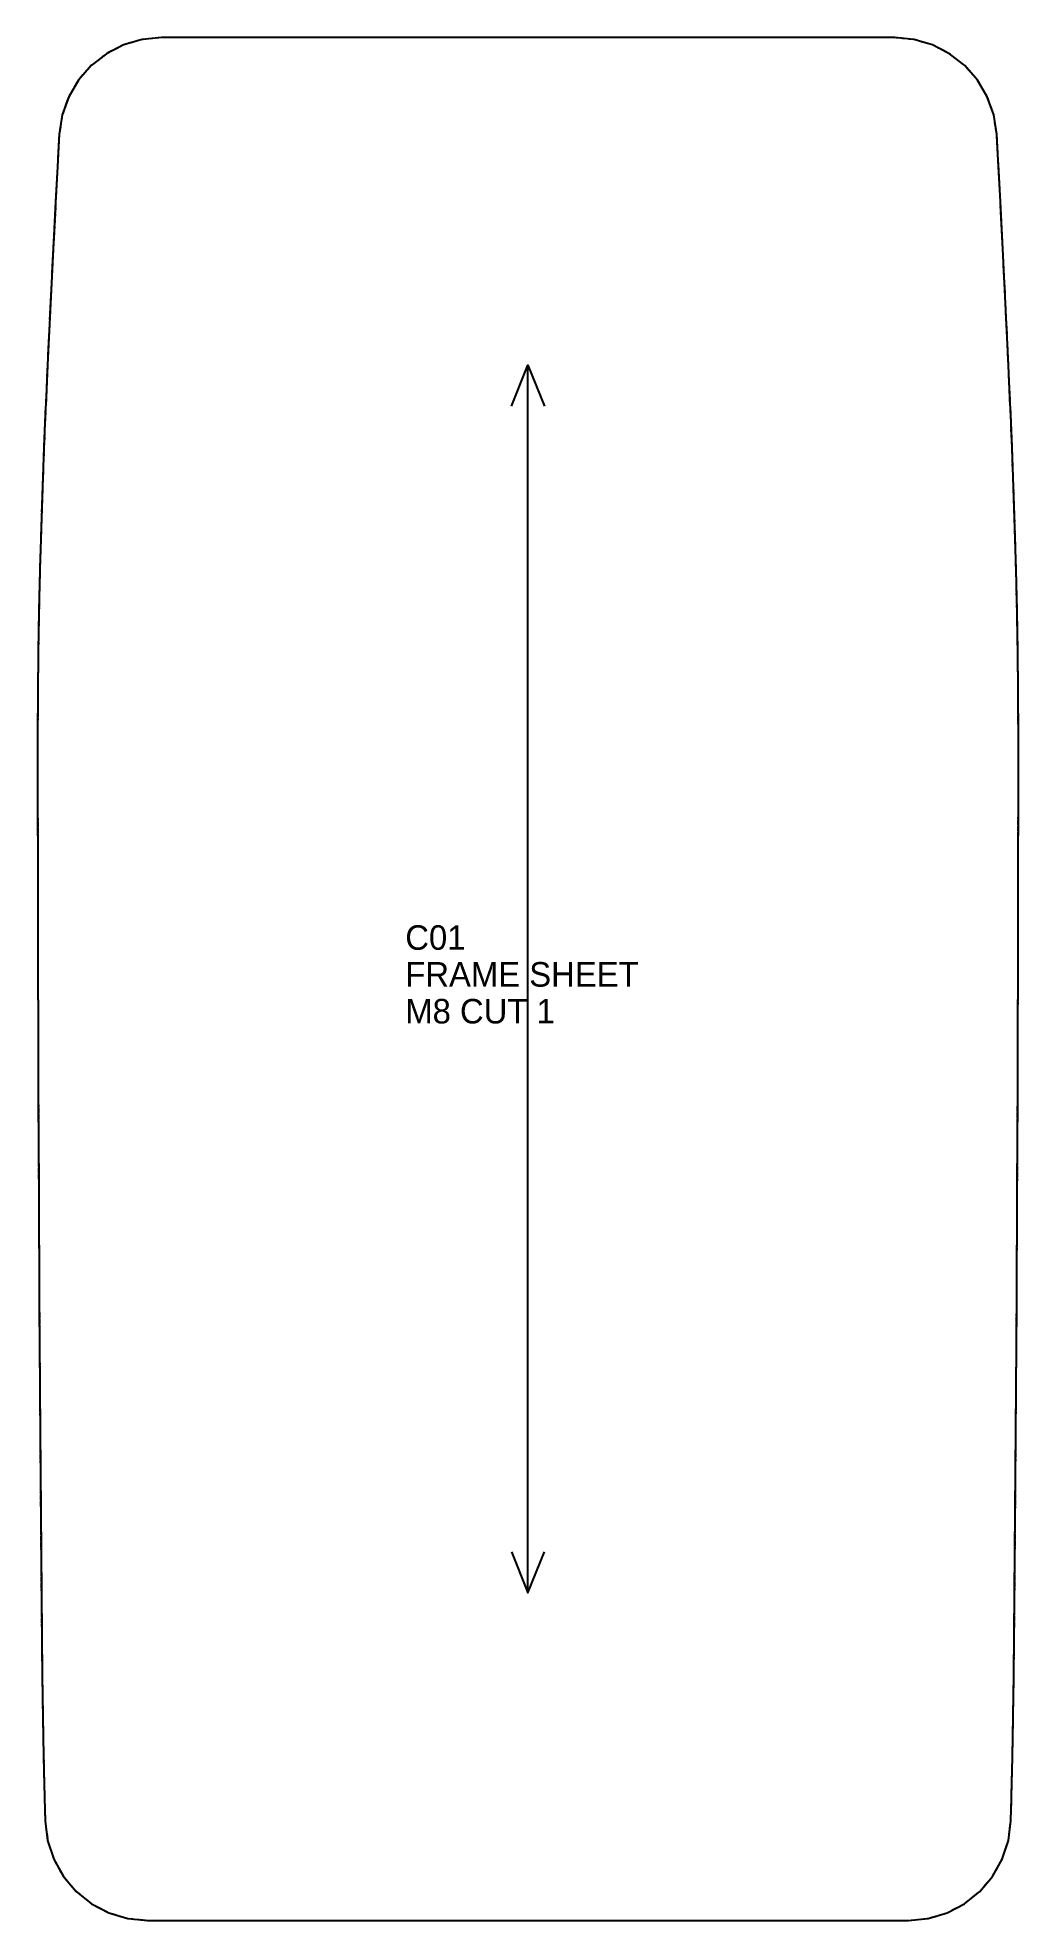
# Model space of a CAD drawing. Header units: millimetres. Extents: x 0 to 240, y 0 to 460.
import ezdxf

# ---------------------------------------------------------------- set-up
doc = ezdxf.new("R2010")
doc.units = ezdxf.units.MM
doc.linetypes.add('DASHED', pattern=[1.524, 1.27, -0.254])
for name, color, linetype in [('CUT', 7, 'CONTINUOUS'), ('GRAIN', 5, 'CONTINUOUS'), ('SEW', 1, 'DASHED'), ('TEXT', 2, 'CONTINUOUS')]:
    doc.layers.add(name, color=color, linetype=linetype)

msp = doc.modelspace()

# ---------------------------------------------------------------- linework, layer by layer
at = {"layer": 'CUT'}
msp.add_lwpolyline([(26.83, 0), (212.98, 0), (217.77, 0.46), (222.39, 1.84), (226.65, 4.07), (230.41, 7.08), (233.52, 10.75), (235.87, 14.95), (237.37, 19.52), (237.97, 24.3), (238.13, 29.94), (238.13, 30.06), (238.36, 39.94), (238.37, 40.06), (238.55, 49.95), (238.55, 50.05), (238.7, 59.95), (238.7, 60.05), (238.81, 69.97), (238.81, 70.03), (238.9, 80), (238.98, 90), (239.06, 100), (239.13, 110), (239.21, 120), (239.27, 130), (239.34, 140), (239.4, 150), (239.45, 160), (239.51, 170.01), (239.55, 180.01), (239.6, 190.01), (239.64, 200.01), (239.67, 210.01), (239.71, 220.01), (239.73, 230.01), (239.76, 240.01), (239.78, 250.01), (239.79, 260.01), (239.8, 270.01), (239.81, 280.01), (239.81, 289.95), (239.81, 290.05), (239.77, 299.91), (239.77, 300.09), (239.67, 309.92), (239.66, 310.08), (239.49, 319.93), (239.49, 320.07), (239.26, 329.93), (239.26, 330.07), (238.97, 339.94), (238.97, 340.06), (238.64, 349.95), (238.63, 350.05), (238.26, 359.95), (238.26, 360.05), (237.85, 369.96), (237.84, 370.04), (237.4, 379.97), (237.4, 380.03), (236.92, 389.97), (236.92, 390.03), (236.43, 399.98), (236.43, 400.02), (235.92, 410.01), (235.4, 420), (234.89, 429.93), (234.88, 430.07), (234.51, 436.45), (233.79, 441.11), (232.21, 445.56), (229.82, 449.63), (226.71, 453.18), (222.99, 456.08), (218.78, 458.23), (214.25, 459.55), (209.55, 460), (30.26, 460), (25.56, 459.55), (21.03, 458.23), (16.82, 456.08), (13.1, 453.18), (9.99, 449.63), (7.6, 445.56), (6.02, 441.11), (5.3, 436.45), (4.93, 430.07), (4.92, 429.93), (4.41, 420), (3.89, 409.99), (3.38, 400.02), (3.38, 399.98), (2.89, 390.03), (2.88, 389.97), (2.41, 380.03), (2.41, 379.97), (1.97, 370.04), (1.96, 369.96), (1.55, 360.05), (1.55, 359.95), (1.17, 350.05), (1.17, 349.95), (0.84, 340.06), (0.84, 339.94), (0.55, 330.07), (0.55, 329.93), (0.32, 320.07), (0.32, 319.93), (0.15, 310.08), (0.14, 309.92), (0.04, 300.09), (0.04, 299.91), (0, 290.05), (0, 289.95), (0, 279.99), (0.01, 269.99), (0.02, 259.99), (0.03, 249.99), (0.05, 239.99), (0.08, 229.99), (0.1, 219.99), (0.14, 209.99), (0.17, 199.99), (0.21, 189.99), (0.26, 179.99), (0.3, 169.99), (0.36, 160), (0.41, 150), (0.47, 140), (0.54, 130), (0.6, 120), (0.68, 110), (0.75, 100), (0.83, 90), (0.91, 80), (1, 70.03), (1, 69.97), (1.11, 60.05), (1.11, 59.95), (1.25, 50.05), (1.26, 49.95), (1.44, 40.06), (1.45, 39.94), (1.68, 30.06), (1.68, 29.94), (1.84, 24.3), (2.44, 19.52), (3.94, 14.95), (6.29, 10.75), (9.4, 7.08), (13.16, 4.07), (17.42, 1.84), (22.04, 0.46)], close=True, dxfattribs=at)
at = {"layer": 'GRAIN'}
msp.add_line((119.9, 80), (119.9, 380), dxfattribs=at)
for points in [[(115.9, 370), (119.9, 380), (123.9, 370)], [(115.9, 90), (119.9, 80), (123.9, 90)]]:
    msp.add_lwpolyline(points, dxfattribs=at)
at = {"layer": 'SEW'}
msp.add_lwpolyline([(26.83, 0), (212.98, 0), (217.77, 0.46), (222.39, 1.84), (226.65, 4.07), (230.41, 7.08), (233.52, 10.75), (235.87, 14.95), (237.37, 19.52), (237.97, 24.3), (238.13, 29.94), (238.13, 30.06), (238.36, 39.94), (238.37, 40.06), (238.55, 49.95), (238.55, 50.05), (238.7, 59.95), (238.7, 60.05), (238.81, 69.97), (238.81, 70.03), (238.9, 80), (238.98, 90), (239.06, 100), (239.13, 110), (239.21, 120), (239.27, 130), (239.34, 140), (239.4, 150), (239.45, 160), (239.51, 170.01), (239.55, 180.01), (239.6, 190.01), (239.64, 200.01), (239.67, 210.01), (239.71, 220.01), (239.73, 230.01), (239.76, 240.01), (239.78, 250.01), (239.79, 260.01), (239.8, 270.01), (239.81, 280.01), (239.81, 289.95), (239.81, 290.05), (239.77, 299.91), (239.77, 300.09), (239.67, 309.92), (239.66, 310.08), (239.49, 319.93), (239.49, 320.07), (239.26, 329.93), (239.26, 330.07), (238.97, 339.94), (238.97, 340.06), (238.64, 349.95), (238.63, 350.05), (238.26, 359.95), (238.26, 360.05), (237.85, 369.96), (237.84, 370.04), (237.4, 379.97), (237.4, 380.03), (236.92, 389.97), (236.92, 390.03), (236.43, 399.98), (236.43, 400.02), (235.92, 410.01), (235.4, 420), (234.89, 429.93), (234.88, 430.07), (234.51, 436.45), (233.79, 441.11), (232.21, 445.56), (229.82, 449.63), (226.71, 453.18), (222.99, 456.08), (218.78, 458.23), (214.25, 459.55), (209.55, 460), (30.26, 460), (25.56, 459.55), (21.03, 458.23), (16.82, 456.08), (13.1, 453.18), (9.99, 449.63), (7.6, 445.56), (6.02, 441.11), (5.3, 436.45), (4.93, 430.07), (4.92, 429.93), (4.41, 420), (3.89, 409.99), (3.38, 400.02), (3.38, 399.98), (2.89, 390.03), (2.88, 389.97), (2.41, 380.03), (2.41, 379.97), (1.97, 370.04), (1.96, 369.96), (1.55, 360.05), (1.55, 359.95), (1.17, 350.05), (1.17, 349.95), (0.84, 340.06), (0.84, 339.94), (0.55, 330.07), (0.55, 329.93), (0.32, 320.07), (0.32, 319.93), (0.15, 310.08), (0.14, 309.92), (0.04, 300.09), (0.04, 299.91), (0, 290.05), (0, 289.95), (0, 279.99), (0.01, 269.99), (0.02, 259.99), (0.03, 249.99), (0.05, 239.99), (0.08, 229.99), (0.1, 219.99), (0.14, 209.99), (0.17, 199.99), (0.21, 189.99), (0.26, 179.99), (0.3, 169.99), (0.36, 160), (0.41, 150), (0.47, 140), (0.54, 130), (0.6, 120), (0.68, 110), (0.75, 100), (0.83, 90), (0.91, 80), (1, 70.03), (1, 69.97), (1.11, 60.05), (1.11, 59.95), (1.25, 50.05), (1.26, 49.95), (1.44, 40.06), (1.45, 39.94), (1.68, 30.06), (1.68, 29.94), (1.84, 24.3), (2.44, 19.52), (3.94, 14.95), (6.29, 10.75), (9.4, 7.08), (13.16, 4.07), (17.42, 1.84), (22.04, 0.46)], close=True, dxfattribs=at)

# ---------------------------------------------------------------- texts
at = {"layer": 'TEXT'}
for s, p in [('C01', (89.9, 237.13)), ('FRAME SHEET', (89.9, 228.13)), ('M8 CUT 1', (89.9, 219.13))]:
    msp.add_text(s, height=6, dxfattribs=at).set_placement(p)

doc.saveas('drawing.dxf')
